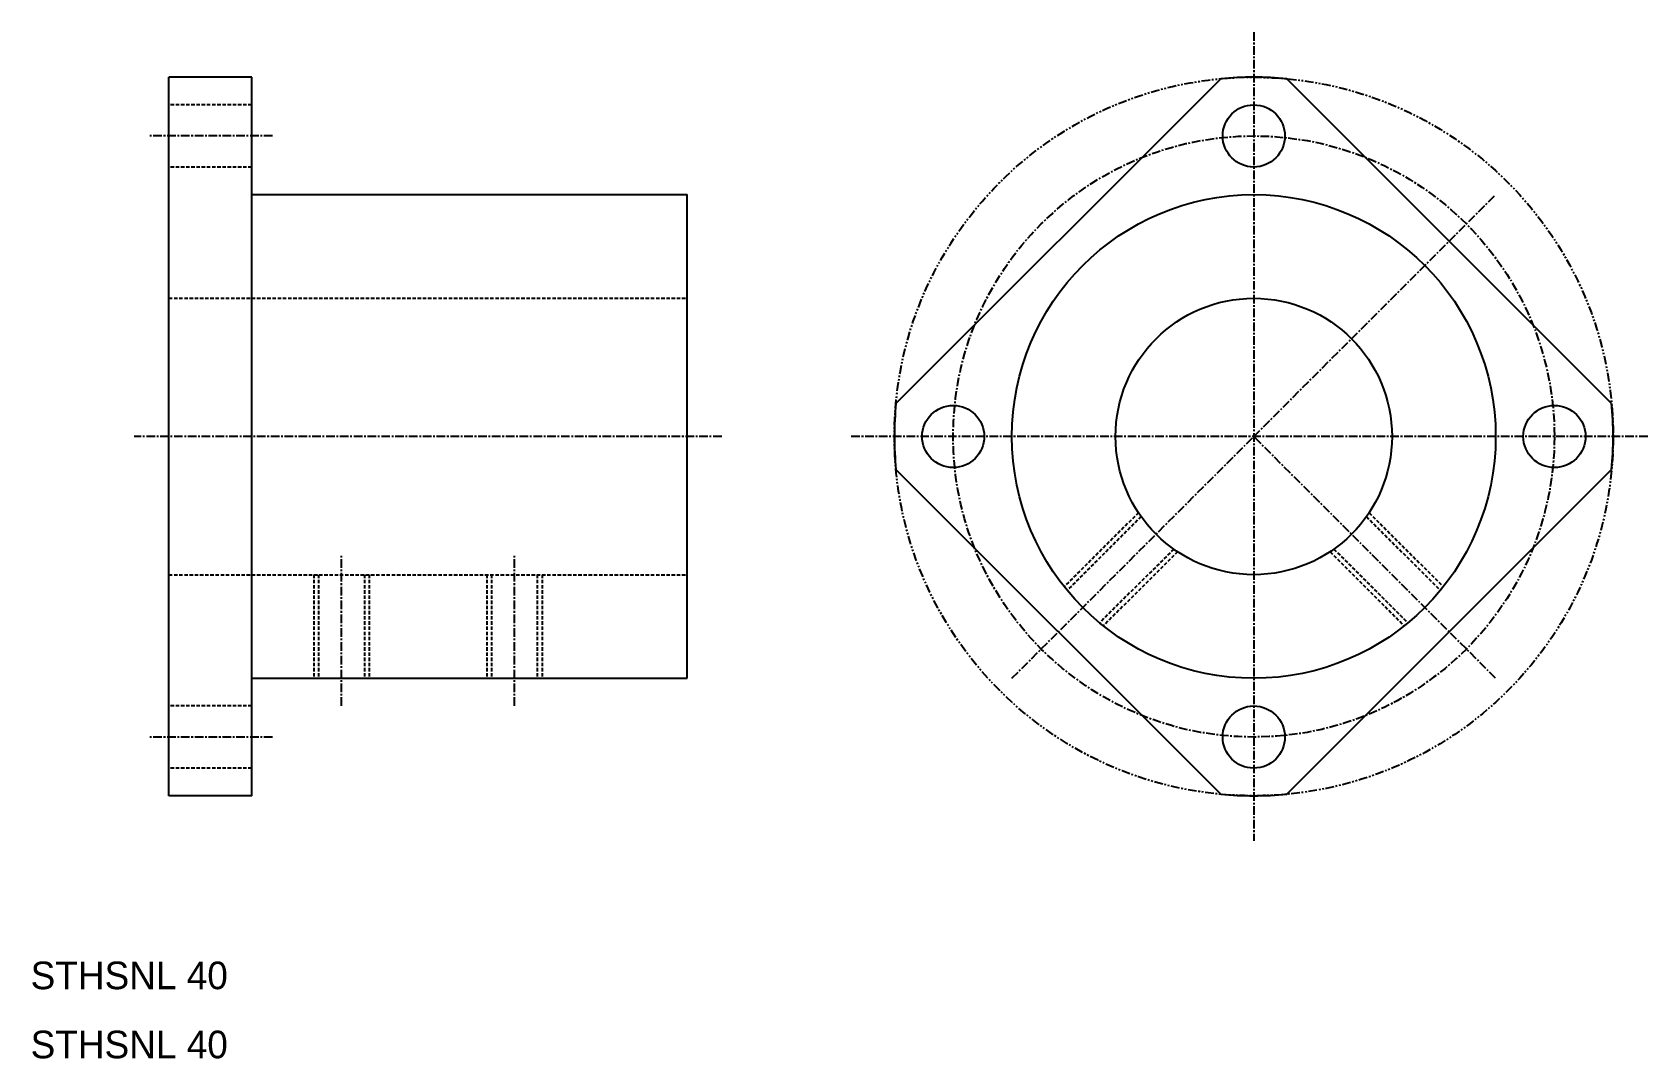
# Model space of a CAD drawing. Extents: x 10 to 244, y 10 to 158.
import ezdxf

# ---------------------------------------------------------------- set-up
doc = ezdxf.new("R2010")
doc.units = 0
for name, pattern in [('CENTER', [2, 1.25, -0.25, 0.25, -0.25]), ('DASHED', [0.75, 0.5, -0.25]), ('PHANTOM', [2.5, 1.25, -0.25, 0.25, -0.25, 0.25, -0.25])]:
    doc.linetypes.add(name, pattern=pattern)
doc.layers.get('0').update_dxf_attribs({"linetype": 'CONTINUOUS'})
doc.layers.add('CENTER', color=1, linetype='CENTER')

msp = doc.modelspace()

# ---------------------------------------------------------------- linework, layer by layer
at = {"color": 7, "linetype": 'CONTINUOUS'}
for p, q in [((30, 48), (30, 152)), ((42, 152), (30, 152)), ((42, 48), (42, 152)), ((135.22, 104.79), (182.21, 151.78)), ((238.78, 104.79), (191.79, 151.78)), ((42, 135), (105, 135)), ((105, 65), (105, 135)), ((182.21, 48.22), (135.22, 95.21)), ((191.79, 48.22), (238.78, 95.21)), ((42, 65), (105, 65)), ((42, 48), (30, 48))]:
    msp.add_line(p, q, dxfattribs=at)
at = {"color": 3, "linetype": 'DASHED'}
for p, q in [((42, 148), (30, 148)), ((42, 139), (30, 139)), ((30, 120), (105, 120)), ((170.32, 88.97), (159.57, 78.26)), ((203.68, 88.97), (214.43, 78.26)), ((170.7, 88.4), (160, 77.73)), ((203.3, 88.4), (214, 77.73)), ((175.41, 83.7), (164.7, 73.03)), ((175.97, 83.31), (165.22, 72.6)), ((198.03, 83.31), (208.78, 72.6)), ((198.59, 83.7), (209.3, 73.03)), ((30, 80), (105, 80)), ((51, 80), (51, 65)), ((51.68, 80), (51.68, 65)), ((58.32, 80), (58.32, 65)), ((59, 80), (59, 65)), ((76, 80), (76, 65)), ((76.68, 80), (76.68, 65)), ((83.32, 80), (83.32, 65)), ((84, 80), (84, 65)), ((42, 61), (30, 61)), ((42, 52), (30, 52))]:
    msp.add_line(p, q, dxfattribs=at)
at = {"color": 3, "linetype": 'PHANTOM'}
msp.add_circle((187, 100), 52, dxfattribs=at)
at = {"color": 7, "linetype": 'CONTINUOUS'}
for centre, radius in [((187, 143.5), 4.5), ((187, 100), 35), ((187, 100), 20), ((143.5, 100), 4.5), ((230.5, 100), 4.5), ((187, 56.5), 4.5)]:
    msp.add_circle(centre, radius, dxfattribs=at)
for start, end in [(84.7151, 95.2849), (174.7151, 185.2849), (354.7151, 5.2849), (264.7151, 275.2849)]:
    msp.add_arc((187, 100), 52, start, end, dxfattribs=at)
at = {"layer": 'CENTER', "color": 1, "linetype": 'CENTER'}
for p, q in [((187, 158.5), (187, 41.5)), ((45, 143.5), (27, 143.5)), ((187, 100), (222, 135)), ((110, 100), (25, 100)), ((244, 100), (128.5, 100)), ((152, 65), (187, 100)), ((222, 65), (187, 100)), ((55, 61), (55, 83)), ((80, 61), (80, 83)), ((45, 56.5), (27, 56.5))]:
    msp.add_line(p, q, dxfattribs=at)
msp.add_circle((187, 100), 43.5, dxfattribs=at)

# ---------------------------------------------------------------- texts
at = {"color": 7, "linetype": 'CONTINUOUS'}
for p in [(10, 20), (10, 10)]:
    msp.add_text('STHSNL 40', height=4, dxfattribs=at).set_placement(p)

doc.saveas('drawing.dxf')
